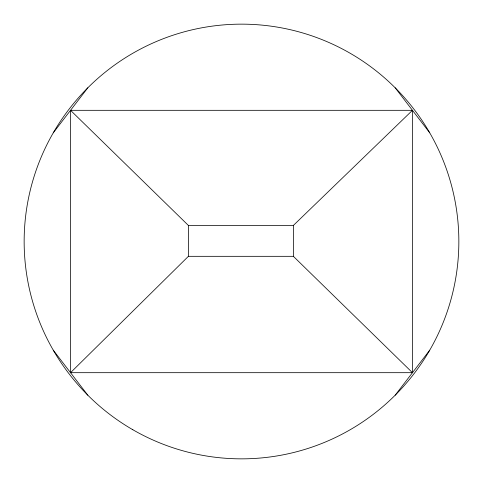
<?xml version="1.0" encoding="UTF-8"?>
<svg xmlns="http://www.w3.org/2000/svg" width="483" height="483" viewBox="0 0 483 483"><rect width="100%" height="100%" fill="white"/><g stroke="black" fill="none" stroke-linecap="round" stroke-linejoin="round"><path stroke-width="0.72" d="M53.269 132.825L87.809 87.809M395.191 395.191L429.731 350.175M70.542 372.683L188.4 256.322L293.368 256.322L412.458 372.683L412.458 110.317L70.542 110.317L70.542 372.683L412.458 372.683M70.542 110.317L188.4 225.446L293.368 225.446L412.458 110.317M395.191 87.809L429.731 132.825M53.269 350.175L87.809 395.191M293.368 225.446L293.368 256.322M188.4 225.446L188.4 256.322M132.825 429.731A217.35 217.35 0 0 0 458.85 241.5A217.35 217.35 0 0 0 132.825 53.269A217.35 217.35 0 0 0 132.825 429.731"/></g></svg>
